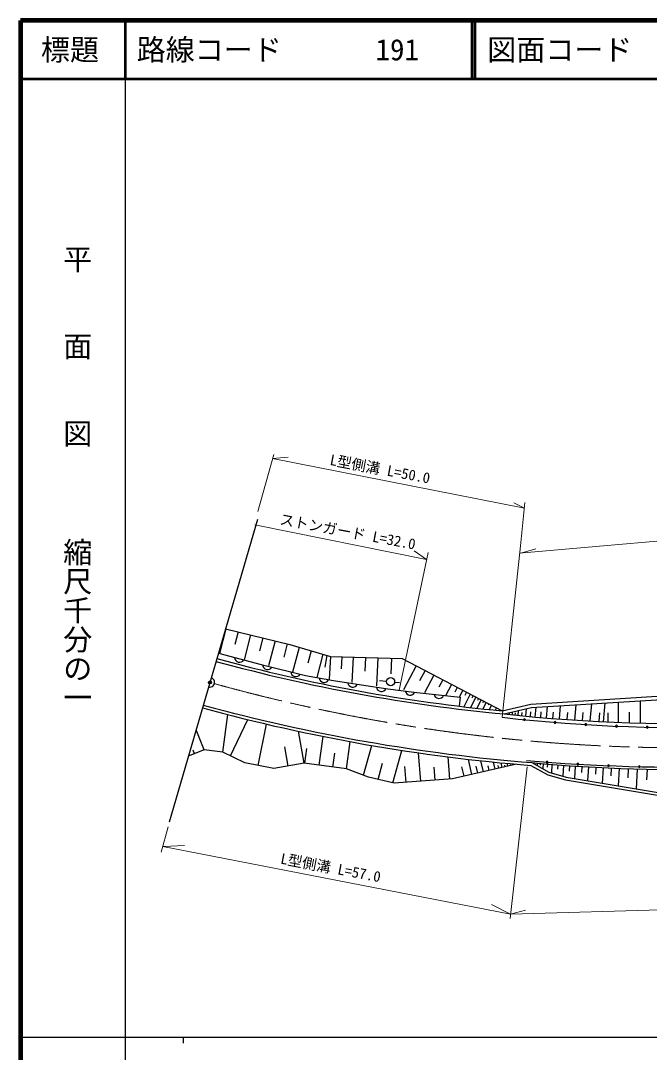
# Model space of a CAD drawing. Units: millimetres, scale not verified. Extents: x 40000 to 680000, y 20000 to 380000.
# Drawn here: x 40000 to 148320, y 202409 to 380000 of the extents above; entities that cross this region are included whole.
import ezdxf
from ezdxf.enums import TextEntityAlignment as Align

# ---------------------------------------------------------------- set-up
doc = ezdxf.new("R2010")
doc.units = ezdxf.units.MM
doc.header["$LTSCALE"] = 1000
doc.header["$PDMODE"] = 32
doc.header["$PDSIZE"] = 500
doc.linetypes.add('CHAIN', pattern=[18.5, 12, -1.5, 3.5, -1.5])
for name, color, linetype, lineweight in [('M-BGD', 7, 'Continuous', 25), ('M-BMK', 2, 'CHAIN', 13), ('M-BMK-SRVR', 3, 'Continuous', 25), ('M-STR-HTXT', 7, 'Continuous', 13), ('M-TTL', 2, 'Continuous', 13), ('M-TTL-BAND', 7, 'Continuous', 25), ('M-TTL-LINE', 7, 'Continuous', 50), ('M-TTL-TXT', 7, 'Continuous', 50)]:
    doc.layers.add(name, color=color, linetype=linetype, lineweight=lineweight)
doc.layers.add('M-OTRS', color=6, linetype='Continuous')
doc.styles.add('@ＭＳ ゴシック', font='')
doc.styles.add('ＭＳ ゴシック', font='')
doc.styles.get('@ＭＳ ゴシック').set_extended_font_data('@MS Gothic')
doc.styles.get('ＭＳ ゴシック').set_extended_font_data('MS Gothic')

msp = doc.modelspace()

# ---------------------------------------------------------------- linework, layer by layer
at = {"layer": 'M-BGD'}
for p, q in [((80790, 294146), (65572, 242020)), ((75360, 275309), (74237, 271068)), ((75295, 275325), (86384, 272594)), ((77490, 274784), (76921, 272638)), ((79620, 274260), (78489, 269990)), ((81728, 273741), (81146, 271543)), ((83835, 273221), (82697, 268923)), ((85921, 272708), (85325, 270460)), ((86384, 272594), (93377, 270537)), ((87987, 272122), (86860, 267867)), ((74065, 271113), (81439, 269162)), ((90026, 271523), (89461, 269388)), ((92065, 270923), (91011, 266941)), ((92744, 270753), (92415, 268696)), ((93377, 270537), (93183, 266633)), ((93377, 270537), (105717, 270208)), ((95331, 270485), (95228, 268399)), ((97286, 270433), (97070, 266081)), ((99419, 270376), (99302, 268009)), ((101553, 270319), (101313, 265479)), ((103882, 270257), (103750, 267583)), ((105717, 270208), (122960, 261189)), ((81439, 269162), (89061, 267273)), ((108145, 268938), (105988, 264815)), ((89061, 267273), (93882, 266393)), ((93882, 266393), (98703, 265644)), ((109667, 268142), (108730, 266351)), ((111188, 267346), (109597, 264303)), ((112710, 266550), (112055, 265299)), ((98703, 265644), (103263, 264960)), ((103038, 266220), (101809, 266339)), ((103263, 264960), (107726, 264406)), ((104431, 266132), (105265, 266092)), ((114232, 265754), (113205, 263791)), ((115214, 265241), (114792, 264433)), ((116196, 264727), (115577, 263544)), ((127906, 262361), (166005, 264744)), ((107726, 264406), (115739, 263527)), ((115739, 263527), (115530, 261995)), ((117463, 264064), (116331, 261899)), ((116830, 264396), (116544, 263850)), ((118442, 263553), (117505, 261762)), ((117953, 263808), (117719, 263363)), ((119328, 263089), (118571, 261642)), ((118885, 263321), (118695, 262958)), ((119771, 262857), (119623, 262573)), ((127994, 261765), (166126, 264151)), ((146799, 259095), (146815, 262943)), ((120214, 262626), (119639, 261526)), ((120657, 262394), (120550, 262189)), ((121100, 262162), (120709, 261413)), ((121543, 261930), (121477, 261804)), ((121986, 261699), (121780, 261304)), ((122429, 261467), (122405, 261420)), ((122873, 261235), (122864, 261220)), ((122960, 261189), (127906, 262361)), ((123305, 260654), (127994, 261765)), ((125705, 260408), (125777, 261240)), ((127019, 260281), (127130, 261560)), ((128658, 260132), (128804, 261816)), ((130581, 259968), (130752, 261938)), ((132838, 259793), (133036, 262081)), ((135486, 259609), (135715, 262242)), ((138137, 259449), (138394, 262416)), ((140413, 259331), (140716, 262561)), ((142992, 259219), (143007, 262704)), ((74840, 254073), (75672, 260559)), ((76144, 253449), (79145, 259725)), ((123727, 260754), (123728, 260764)), ((124212, 260559), (124228, 260736)), ((124710, 260508), (124752, 260997)), ((125207, 260457), (125239, 260826)), ((126362, 260344), (126413, 260930)), ((127838, 260205), (127909, 261020)), ((129619, 260048), (129702, 260997)), ((131709, 259878), (131804, 260969)), ((134162, 259698), (134269, 260937)), ((136811, 259526), (136931, 260902)), ((139658, 259368), (139788, 260865)), ((141211, 259294), (141217, 260846)), ((144896, 259151), (144903, 260948)), ((71632, 254484), (70228, 257940)), ((80945, 251806), (82345, 258925)), ((88826, 252181), (87863, 257696)), ((91460, 251826), (92128, 256780)), ((96148, 251193), (96782, 255897)), ((71632, 254484), (68891, 253371)), ((69966, 253807), (69717, 254419)), ((74840, 254073), (71632, 254484)), ((78625, 252263), (74840, 254073)), ((86068, 251699), (85489, 255015)), ((88982, 252160), (89329, 254733)), ((99054, 250119), (100484, 255239)), ((104137, 248792), (105700, 254390)), ((108927, 249061), (108565, 253962)), ((83643, 251276), (78625, 252263)), ((88826, 252181), (83643, 251276)), ((96148, 251193), (88826, 252181)), ((93804, 251509), (94126, 253896)), ((113936, 249431), (113652, 253272)), ((117760, 250238), (117159, 252846)), ((119748, 250697), (119308, 252605)), ((121736, 251156), (121453, 252380)), ((122986, 251444), (122801, 252246)), ((128056, 252283), (131018, 250659)), ((128503, 252257), (128502, 252243)), ((129000, 252198), (128976, 251779)), ((99933, 249795), (96148, 251193)), ((101580, 249398), (102352, 252164)), ((106423, 248876), (106219, 251637)), ((111431, 249246), (111266, 251494)), ((125412, 252004), (114412, 249466)), ((116398, 249924), (116025, 251539)), ((118754, 250468), (118482, 251646)), ((120742, 250926), (120555, 251736)), ((122361, 251300), (122243, 251809)), ((123473, 251557), (123403, 251860)), ((123960, 251669), (123850, 252146)), ((124448, 251782), (124419, 251904)), ((124935, 251894), (124899, 252050)), ((127909, 251794), (130825, 250194)), ((129499, 252154), (129481, 251855)), ((129997, 252112), (129946, 251247)), ((130768, 252047), (130734, 251479)), ((131018, 250659), (133979, 249795)), ((131539, 251984), (131453, 250532)), ((132539, 251906), (132493, 251130)), ((133539, 251831), (133427, 249956)), ((134539, 251759), (134482, 250810)), ((135539, 251691), (135412, 249557)), ((136680, 251617), (136617, 250569)), ((137820, 251548), (137680, 249180)), ((139082, 251477), (139012, 250300)), ((140344, 251411), (140187, 248763)), ((141740, 251344), (141660, 250001)), ((143136, 251284), (142959, 248302)), ((144681, 251225), (144588, 249671)), ((146226, 251174), (146025, 247792)), ((147933, 251102), (147826, 249307)), ((104375, 248725), (99933, 249795)), ((114412, 249466), (104375, 248725)), ((130825, 250194), (133868, 249306)), ((133868, 249306), (149727, 246670)), ((133979, 249795), (149816, 247162))]:
    msp.add_line(p, q, dxfattribs=at)
msp.add_circle((103738, 266228), 700, dxfattribs=at)
for centre, radius, start, end in [((150608, 550823), 290950, 254.69247, 264.54715), ((77727, 270432), 879, 183.67281, 326.68836), ((150608, 550823), 291450, 254.69081, 264.62463), ((82561, 269171), 879, 184.57127, 327.58681), ((87414, 267968), 879, 184.57127, 327.58681), ((92293, 266966), 879, 188.15331, 331.16886), ((97219, 266157), 879, 189.65881, 332.67436), ((102161, 265407), 879, 189.96146, 332.97701), ((107111, 264761), 878, 191.29959, 334.72857), ((112077, 264209), 879, 192.22873, 335.24428), ((155212, 548899), 290614, 263.63093, 280.82015), ((154427, 551714), 292719, 263.8968, 280.8979), ((152477, 558256), 307445, 254.69464, 265.41673), ((152477, 558256), 306945, 254.69464, 265.43671), ((126796, 259677), 150, 0, 180), ((126796, 259677), 150, 180, 0), ((132075, 259207), 150, 0, 180), ((132075, 259207), 150, 180, 0), ((137361, 258834), 150, 0, 180), ((137361, 258834), 150, 180, 0), ((142654, 258556), 150, 0, 180), ((142654, 258556), 150, 180, 0), ((147951, 258376), 150, 0, 180), ((147951, 258376), 150, 180, 0), ((153520, 559177), 307670, 265.07911, 278.25886), ((155251, 548225), 297188, 264.74967, 278.30762), ((130703, 252354), 150, 0, 180), ((130703, 252354), 150, 180, 0), ((135992, 252007), 150, 0, 180), ((135992, 252007), 150, 180, 0), ((141285, 251750), 150, 0, 180), ((141285, 251750), 150, 180, 0), ((146583, 251585), 150, 0, 180), ((146583, 251585), 150, 180, 0)]:
    msp.add_arc(centre, radius, start, end, dxfattribs=at)
at = {"layer": 'M-BMK'}
msp.add_arc((154479, 557906), 303080, 254.48081, 272.96273, dxfattribs=at)
at = {"layer": 'M-BMK-SRVR'}
msp.add_arc((72616, 266090), 800, 253.3757, 74.02292, dxfattribs=at)
at = {"layer": 'M-OTRS'}
msp.add_point((72616, 266090), dxfattribs=at)
at = {"layer": 'M-STR-HTXT'}
for p, q in [((80892, 295503), (83607, 305294)), ((83417, 304607), (86075, 304882)), ((126780, 296099), (83417, 304607)), ((126780, 296099), (124948, 297025)), ((126100, 289580), (126881, 297067)), ((125967, 288327), (215287, 296244)), ((109932, 287219), (80356, 293226)), ((122973, 260079), (126100, 289580)), ((105242, 264756), (110193, 288470)), ((109932, 287219), (107782, 288717)), ((126182, 288346), (128732, 289086)), ((127293, 251530), (124331, 225451)), ((65426, 241205), (64192, 236845)), ((64603, 237832), (68223, 237997)), ((64478, 237857), (124415, 226194)), ((124415, 226194), (121122, 227878)), ((199361, 228330), (124415, 226194)), ((124415, 226194), (126963, 226890))]:
    msp.add_line(p, q, dxfattribs=at)
at = {"layer": 'M-TTL', "lineweight": 140}
for p, q in [((40000, 380000), (40000, 20000)), ((680000, 380000), (40000, 380000))]:
    msp.add_line(p, q, dxfattribs=at)
at = {"layer": 'M-TTL-BAND'}
for p, q in [((58000, 370000), (58000, 20000)), ((40000, 205000), (579000, 205000)), ((68000, 205000), (68000, 204000))]:
    msp.add_line(p, q, dxfattribs=at)
at = {"layer": 'M-TTL-LINE'}
for p, q in [((58000, 380000), (58000, 370000)), ((117750, 380000), (117750, 370000)), ((118250, 380000), (118250, 370000)), ((40000, 370000), (680000, 370000))]:
    msp.add_line(p, q, dxfattribs=at)

# ---------------------------------------------------------------- texts
at = {"layer": 'M-STR-HTXT', "style": 'ＭＳ ゴシック'}
for s, p in [('L型側溝 L=50.0', (93068, 303005)), ('L型側溝 L=57.0', (84568, 234376))]:
    msp.add_text(s, height=1833, rotation=349.35, dxfattribs=at).set_placement(p, align=Align.BOTTOM_LEFT)
msp.add_text('ストンガード L=32.0', height=1833, rotation=349.35, dxfattribs=at).set_placement((107741, 288401), align=Align.BOTTOM_RIGHT)
at = {"layer": 'M-TTL-BAND', "style": '@ＭＳ ゴシック'}
for s, p in [('平\u3000\u3000面\u3000\u3000図', (49777, 306475)), ('縮尺千分の一', (49777, 261030))]:
    msp.add_text(s, height=3666, rotation=270, dxfattribs=at).set_placement(p, align=Align.MIDDLE_RIGHT)
at = {"layer": 'M-TTL-TXT', "style": 'ＭＳ ゴシック'}
msp.add_text('標題', height=3666, dxfattribs=at).set_placement((48500, 375000), align=Align.MIDDLE_CENTER)
for s, p in [('路線コード', (60000, 375000)), ('191', (101142, 375000)), ('図面コード', (120380, 375000))]:
    msp.add_text(s, height=3666, dxfattribs=at).set_placement(p, align=Align.MIDDLE_LEFT)

doc.saveas('drawing.dxf')
